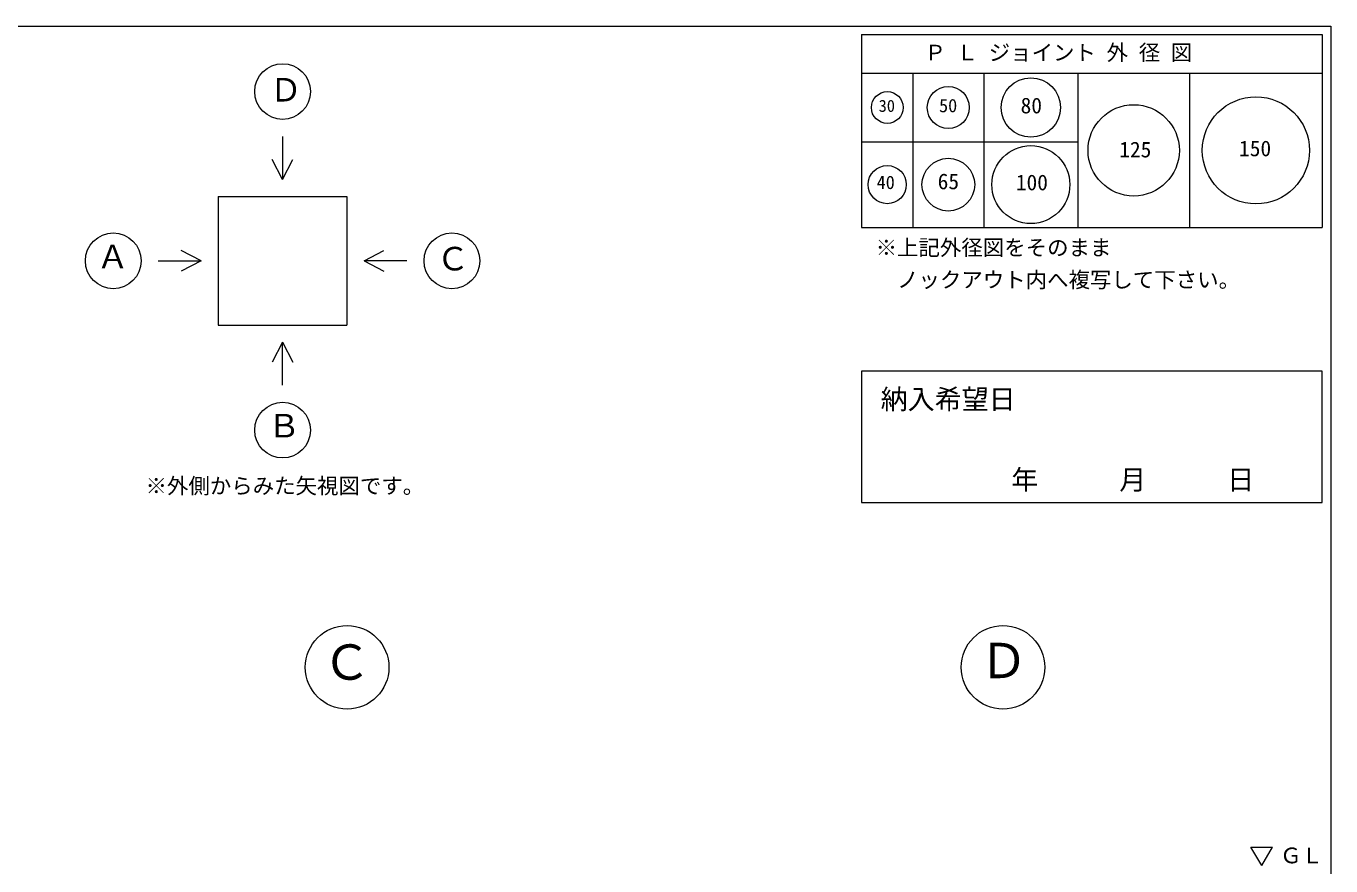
# Model space of a CAD drawing. Units: millimetres, scale not verified. Extents: x -4890 to 18490, y -2269 to 2269.
# Drawn here: x 1847 to 4890, y 309 to 2269 of the extents above; entities that cross this region are included whole.
import ezdxf
from ezdxf.enums import TextEntityAlignment as Align

# ---------------------------------------------------------------- set-up
doc = ezdxf.new("R2010")
doc.units = ezdxf.units.MM
doc.header["$LTSCALE"] = 10
for name, color, linetype, lineweight in [('0-2_waku', 7, 'Continuous', 18), ('0-3_gaikei', 7, 'Continuous', 18), ('0-8_hole', 7, 'Continuous', 18), ('0-E_文字１', 7, 'Continuous', 18)]:
    doc.layers.add(name, color=color, linetype=linetype, lineweight=lineweight)
doc.styles.add('ＭＳ ゴシック', font='')
doc.styles.get('ＭＳ ゴシック').set_extended_font_data('MS Gothic')

msp = doc.modelspace()

# ---------------------------------------------------------------- linework, layer by layer
at = {"layer": '0-2_waku'}
for p, q in [((-1229.68, 2269.06), (4890.32, 2269.06)), ((4890.32, 2269.06), (4890.32, -2005.94)), ((3795.32, 2249.06), (3795.32, 1799.06)), ((3795.32, 2249.06), (4870.32, 2249.06)), ((3795.32, 2249.06), (4870.32, 2249.06)), ((3795.32, 2249.06), (4870.32, 2249.06)), ((3795.32, 2249.06), (3795.32, 1799.06)), ((3795.32, 2249.06), (4870.32, 2249.06)), ((3795.32, 2249.06), (4870.32, 2249.06)), ((3795.32, 2249.06), (4870.32, 2249.06)), ((4870.32, 2249.06), (4870.32, 1799.06)), ((4870.32, 2249.06), (4870.32, 1799.06)), ((3795.32, 2159.06), (4870.32, 2159.06)), ((3915.32, 2159.06), (3915.32, 1799.06)), ((4080.32, 2159.06), (4080.32, 1799.06)), ((4300.32, 2159.06), (4300.32, 1799.06)), ((4560.32, 2159.06), (4560.32, 1799.06)), ((3795.32, 1999.06), (4300.32, 1999.06)), ((3795.32, 1799.06), (4870.32, 1799.06)), ((3795.32, 1799.06), (4870.32, 1799.06))]:
    msp.add_line(p, q, dxfattribs=at)
at = {"layer": '0-3_gaikei'}
for p, q in [((2444.93, 2011.28), (2444.93, 1911.28)), ((2444.93, 1911.28), (2420.8, 1957.65)), ((2444.93, 1911.28), (2469.05, 1957.65)), ((2294.93, 1871.28), (2594.93, 1871.28)), ((2294.93, 1871.28), (2294.93, 1571.28)), ((2594.93, 1871.28), (2594.93, 1571.28)), ((2254.93, 1721.28), (2208.55, 1745.4)), ((2634.93, 1721.28), (2681.3, 1745.4)), ((2154.93, 1721.28), (2254.93, 1721.28)), ((2254.93, 1721.28), (2208.55, 1697.15)), ((2294.93, 1571.28), (2594.93, 1571.28)), ((2444.93, 1531.28), (2420.8, 1484.9)), ((2444.93, 1531.28), (2469.05, 1484.9)), ((2444.93, 1431.28), (2444.93, 1531.28))]:
    msp.add_line(p, q, dxfattribs=at)
msp.add_lwpolyline([(2734.93, 1721.28), (2634.93, 1721.28), (2681.3, 1697.15)], dxfattribs=at)
for centre, radius in [((2444.93, 2116.28), 65), ((2049.93, 1721.28), 65), ((2839.93, 1721.28), 65), ((2444.93, 1326.28), 65), ((2595.32, 772.81), 97.5), ((4125.32, 772.81), 97.5)]:
    msp.add_circle(centre, radius, dxfattribs=at)
at = {"layer": '0-8_hole', "lineweight": 5}
msp.add_lwpolyline([(3795.32, 1463.76), (3795.32, 1157.06), (4870.32, 1157.06), (4870.32, 1463.76)], close=True, dxfattribs=at)
msp.add_lwpolyline([(3795.32, 1463.76), (3795.32, 1157.06), (4870.32, 1157.06), (4870.32, 1463.76)], close=True, dxfattribs=at)
at = {"layer": '0-8_hole'}
for centre, radius in [((4190.32, 2079.06), 69), ((3855.32, 2079.06), 37), ((3997.82, 2079.06), 49), ((4715.32, 1979.06), 125), ((4430.32, 1979.06), 106.5), ((4190.32, 1899.06), 91), ((3997.82, 1899.06), 61.5), ((3855.32, 1899.06), 44.5)]:
    msp.add_circle(centre, radius, dxfattribs=at)
at = {"layer": '0-E_文字１'}
for p, q in [((4729.06, 309.95), (4703.86, 352.9)), ((4703.86, 352.9), (4754.26, 352.9)), ((4729.06, 309.95), (4754.26, 352.9))]:
    msp.add_line(p, q, dxfattribs=at)

# ---------------------------------------------------------------- texts
at = {"layer": '0-8_hole', "style": 'ＭＳ ゴシック'}
for s, height, p in [('80', 36.66, (4166.5, 2054.37)), ('30', 28.04, (3835.27, 2060.52)), ('50', 31.16, (3976.23, 2058.71)), ('125', 36.66, (4396.6, 1951.63)), ('150', 36.66, (4676.13, 1954.29)), ('40', 31.16, (3830.59, 1879.46)), ('65', 36.66, (3973.04, 1877.33)), ('100', 36.66, (4155.37, 1874.88)), ('納入希望日', 46.19, (3839.98, 1361.48))]:
    msp.add_text(s, height=height, dxfattribs=at).set_placement(p, align=Align.BOTTOM_LEFT)
at = {"layer": '0-E_文字１', "style": 'ＭＳ ゴシック'}
for s, height, p in [('Ｐ Ｌ ジョイント 外 径 図', 36.66, (3942.24, 2177.88)), ('Ｄ', 54.99, (2414.82, 2076.45)), ('※上記外径図をそのまま', 36.66, (3828.27, 1722.86)), ('Ａ', 54.99, (2011.01, 1687.23)), ('Ｃ', 54.99, (2804.37, 1682.32)), ('\u3000ノックアウト内へ複写して下さい。', 36.66, (3828.27, 1647.86)), ('Ｂ', 54.99, (2410.65, 1292.56)), ('※外側からみた矢視図です。', 36.66, (2125.13, 1166.91)), ('\u3000\u3000\u3000年\u3000\u3000\u3000月\u3000\u3000\u3000日     ', 46.19, (3955.55, 1173.51)), ('Ｃ', 82.48, (2537.95, 718.97)), ('Ｄ', 82.48, (4070.75, 722.69)), ('ＧＬ', 36.66, (4771.86, 304.41))]:
    msp.add_text(s, height=height, dxfattribs=at).set_placement(p, align=Align.BOTTOM_LEFT)

doc.saveas('drawing.dxf')
